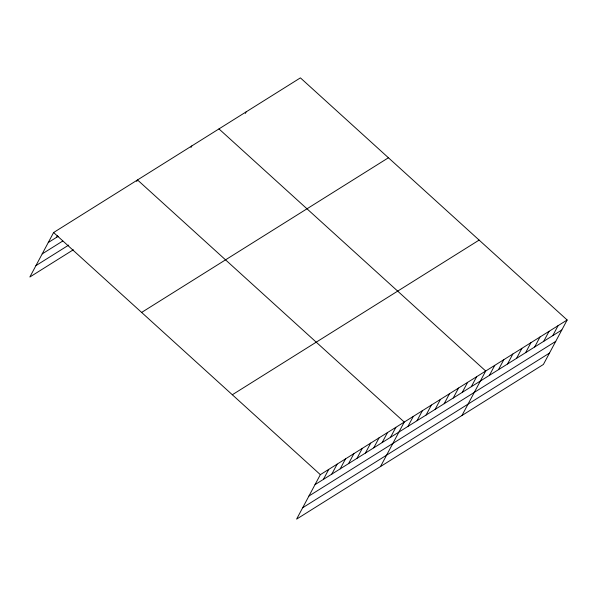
<?xml version="1.0" encoding="UTF-8"?>
<svg xmlns="http://www.w3.org/2000/svg" width="597" height="597" viewBox="0 0 597 597"><rect width="100%" height="100%" fill="white"/><g stroke="black" fill="none" stroke-linecap="round" stroke-linejoin="round"><path stroke-width="0.9" d="M567.15 319.985L320.35 474.652L296.597 519.129L543.397 364.461L567.15 319.985L300.403 77.871L53.603 232.539L29.85 277.015L73.334 249.77M56.655 237.27L57.476 235.733M136.691 181.488L137.511 179.951L404.259 422.064L380.513 466.541M190.988 147.459L191.809 145.922M245.285 113.43L246.106 111.893M323.41 479.384L328.738 469.391M331.798 474.122L337.133 464.138M340.193 468.869L345.521 458.877M348.581 463.608L353.917 453.616M356.969 458.347L362.304 448.362M365.364 453.093L370.7 443.101M373.752 447.832L379.088 437.84M382.147 442.571L387.483 432.579M390.535 437.317L395.871 427.325M407.975 426.385L413.311 416.393M417.027 420.713L422.363 410.721M426.079 415.042L431.407 405.05M435.123 409.37L440.459 399.378M444.175 403.699L449.511 393.707M453.22 398.027L458.556 388.035M462.272 392.356L467.608 382.364M471.324 386.684L476.66 376.692M461.959 415.505L485.704 371.021L218.957 128.907M489.421 375.341L494.756 365.349M498.473 369.67L503.808 359.678M507.517 363.998L512.853 354.014M516.569 358.327L521.905 348.342M525.621 352.655L530.949 342.671M534.666 346.984L540.001 336.999M543.718 341.312L549.053 331.328M552.77 335.641L558.098 325.656M48.267 242.531L58.185 236.315M42.186 253.912L62.782 241.001M35.924 265.635L68.73 245.076M141.631 312.432L388.431 157.765M232.323 394.751L479.122 240.084M315.015 484.645L561.814 329.977M308.94 496.025L555.74 341.357M302.679 507.748L549.479 353.081M53.603 232.539L320.35 474.652"/></g></svg>
